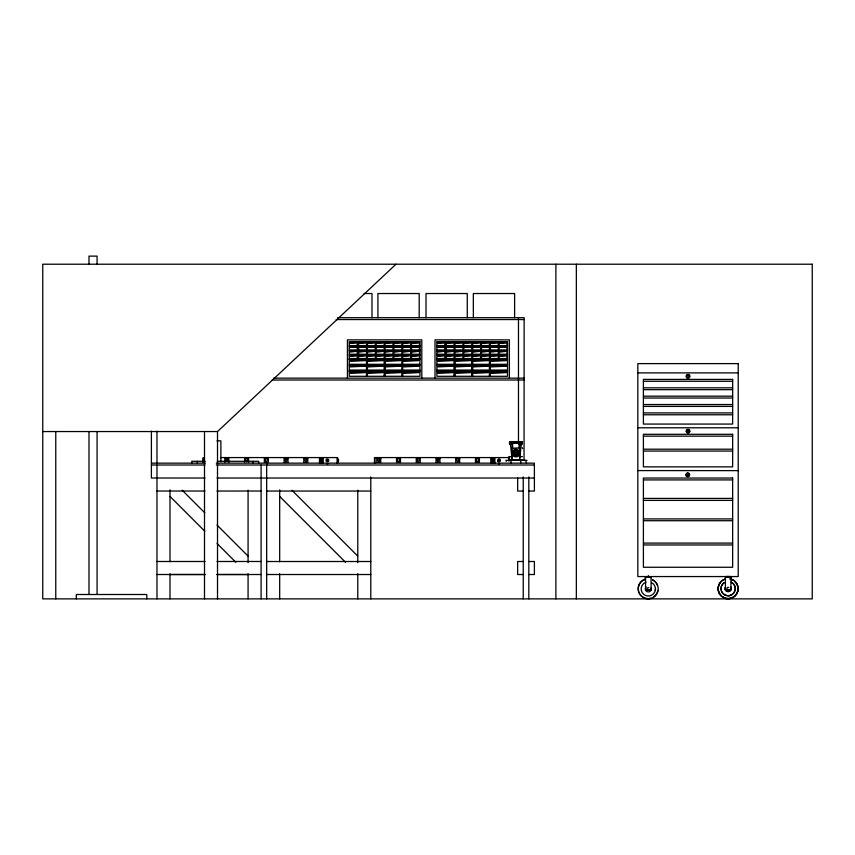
<?xml version="1.0" encoding="UTF-8"?>
<svg xmlns="http://www.w3.org/2000/svg" width="855" height="855" viewBox="0 0 855 855"><rect width="100%" height="100%" fill="white"/><g stroke="black" fill="none" stroke-linecap="round" stroke-linejoin="round"><path stroke-width="1.28" d="M506.171 461.294L506.598 460.556M519.594 459.905L521.454 442.708L510.296 442.708L512.156 459.905L519.594 459.905L519.594 443.574M321.341 461.465L320.433 461.593L321.213 461.379M521.454 442.762L510.296 442.719M492.833 461.647C491.796 459.808 492.566 463.314 492.854 461.144M327.893 460.653L327.23 459.808L327.091 460.866M520.802 460.396L520.642 463.154M512.22 442.238L512.626 441.832L511.696 442.644L510.766 441.832L509.516 442.324M509.516 443.542L510.702 444.098L509.516 443.168M509.89 444.098L510.702 443.168M513.15 442.238L513.556 441.832L512.626 442.644L511.75 441.779M518.141 441.779L517.275 442.644L516.345 441.832L515.415 442.644L514.539 441.779M519.071 441.779L518.205 442.644L517.328 441.779L516.345 442.644L515.415 441.832L514.486 442.644L513.609 441.779M518.729 442.238L522.234 442.324M521.86 441.779L520.994 442.644L520.118 441.779L519.135 442.644L518.205 441.832M521.518 442.238L522.234 442.153M522.234 443.724L521.048 443.168M42.75 431.551L217.512 431.551L396.004 264.216M327.893 463.805L326.973 463.838M499.544 463.805L498.625 463.838M364.006 293.532L371.989 293.532L371.989 317.697M337.543 317.697L524.136 317.697L524.051 460.482M336.207 319.556L524.136 319.556M349.289 342.278L357.187 342.278M366.485 342.278L358.587 342.278L358.587 345.58M367.415 342.278L375.313 342.278M376.243 342.278L384.152 342.278M385.081 342.278L392.979 342.278M393.909 342.278L401.807 342.278M402.737 342.278L410.646 342.278M411.576 342.278L419.474 342.278L419.474 345.58M436.873 342.278L444.771 342.278M454.069 342.278L446.171 342.278L446.171 345.58M454.999 342.278L462.897 342.278M463.827 342.278L471.736 342.278M472.665 342.278L480.563 342.278M481.493 342.278L489.391 342.278M490.321 342.278L498.23 342.278M499.16 342.278L507.058 342.278L507.058 345.58M349.289 345.58L357.187 345.58L357.187 341.722M419.944 345.58L411.576 345.58L411.576 341.722M436.873 345.58L444.771 345.58L444.771 341.722M507.528 345.58L499.16 345.58L499.16 341.722M357.187 346.51L349.289 346.51L357.187 346.606L357.187 349.909L349.289 349.909M366.485 346.51L358.117 346.51L358.117 349.909L366.485 349.909L366.485 346.51L358.587 346.606L358.587 349.909M367.415 346.51L375.313 346.51L375.313 349.909L367.415 349.909L367.415 346.51L375.313 346.606M376.243 346.51L384.152 346.51L384.152 349.909L376.243 349.909L376.243 346.51L384.152 346.606M385.081 346.51L392.979 346.51L392.979 349.909L385.081 349.909L385.081 346.51L392.979 346.606M393.909 346.51L401.807 346.51L401.807 349.909L393.909 349.909L393.909 346.51L401.807 346.606M402.737 346.51L410.646 346.51L410.646 349.909L402.737 349.909L402.737 346.51L410.646 346.606M419.944 349.909L411.576 349.909L411.576 346.51L419.944 346.51M444.771 346.51L436.873 346.51L444.771 346.606L444.771 349.909L436.873 349.909M454.069 346.51L445.701 346.51L445.701 349.909L454.069 349.909L454.069 346.51L446.171 346.606L446.171 349.909M454.999 346.51L462.897 346.51L462.897 349.909L454.999 349.909L454.999 346.51L462.897 346.606M463.827 346.51L471.736 346.51L471.736 349.909L463.827 349.909L463.827 346.51L471.736 346.606M472.665 346.51L480.563 346.51L480.563 349.909L472.665 349.909L472.665 346.51L480.563 346.606M481.493 346.51L489.391 346.51L489.391 349.909L481.493 349.909L481.493 346.51L489.391 346.606M490.321 346.51L498.23 346.51L498.23 349.909L490.321 349.909L490.321 346.51L498.23 346.606M507.528 349.909L499.16 349.909L499.16 346.51L507.528 346.51M411.576 346.606L419.474 346.606L419.474 349.909M499.16 346.606L507.058 346.606L507.058 349.909M349.289 350.935L357.187 350.839L357.187 354.237L349.289 354.237M366.485 350.935L358.117 350.839L358.117 354.237L366.485 354.237L366.485 350.839M375.313 350.935L367.415 350.839L367.415 354.237L375.313 354.237L375.313 350.839M384.152 350.935L376.243 350.839L376.243 354.237L384.152 354.237L384.152 350.839M385.081 350.935L392.979 350.839L392.979 354.237L385.081 354.237L385.081 350.839M393.909 350.935L401.807 350.839L401.807 354.237L393.909 354.237L393.909 350.839M410.646 350.935L402.737 350.839L402.737 354.237L410.646 354.237L410.646 350.839M411.576 350.935L419.944 350.839M436.873 350.935L444.771 350.839L444.771 354.237L436.873 354.237M454.069 350.935L445.701 350.839L445.701 354.237L454.069 354.237L454.069 350.839M462.897 350.935L454.999 350.839L454.999 354.237L462.897 354.237L462.897 350.839M471.736 350.935L463.827 350.839L463.827 354.237L471.736 354.237L471.736 350.839M480.563 350.935L472.665 350.839L472.665 354.237L480.563 354.237L480.563 350.839M481.493 350.935L489.391 350.839L489.391 354.237L481.493 354.237L481.493 350.839M498.23 350.935L490.321 350.839L490.321 354.237L498.23 354.237L498.23 350.839M507.528 350.839L499.16 350.839L499.16 354.237L507.528 354.237M419.944 354.237L411.576 354.237L411.576 350.839M349.289 355.22L357.187 355.167L357.187 358.523L349.289 358.523M419.944 355.167L411.576 355.22L411.576 358.523L419.944 358.523M436.873 355.167L444.771 355.22L444.771 358.523L436.873 358.523M507.528 355.167L499.16 355.22L499.16 358.523L507.528 358.523M349.289 359.453L366.485 359.453L366.485 364.294L349.289 364.294M419.944 359.453L402.737 359.453L402.737 364.294L419.944 364.294M436.873 359.453L454.069 359.453L454.069 364.294L436.873 364.294M507.528 359.453L490.321 359.453L490.321 364.294L507.528 364.294M349.289 359.592L366.485 359.592M384.152 359.592L366.955 359.592L366.955 364.294L384.152 364.294L384.152 359.453L367.415 359.453L367.415 364.294M401.807 359.592L384.611 359.592L384.611 364.294L401.807 364.294L401.807 359.453L385.081 359.453L385.081 364.294M402.737 359.592L419.944 359.592M436.873 359.592L454.069 359.592M471.736 359.592L454.539 359.592L454.539 364.294L471.736 364.294L471.736 359.453L454.999 359.453L454.999 364.294M489.391 359.592L472.195 359.592L472.195 364.294L489.391 364.294L489.391 359.453L472.665 359.453L472.665 364.294M490.321 359.592L507.528 359.592M349.289 365.363L366.485 365.224L366.485 370.065L349.289 370.065M402.737 365.363L419.944 365.224M436.873 365.224L454.069 365.363M490.321 365.363L507.528 365.224M419.944 370.065L402.737 370.065L402.737 365.224M436.873 370.065L454.069 370.065L454.069 365.224M507.528 370.065L490.321 370.065L490.321 365.224M349.289 370.995L366.485 370.995L366.485 376.296M419.944 370.995L402.737 370.995L402.737 376.296M436.873 370.995L454.069 370.995L454.069 376.296M507.528 370.995L490.321 370.995L490.321 376.296M349.289 371.604L366.485 371.604M384.152 371.604L366.955 371.604L366.955 376.296M401.807 371.604L384.611 371.604L384.611 376.296M402.737 371.604L419.944 371.604M436.873 371.604L454.069 371.604M471.736 371.604L454.539 371.604L454.539 376.296M489.391 371.604L472.195 371.604L472.195 376.296M490.321 371.604L507.528 371.604M637.83 372.898L738.218 372.898M273.568 378.156L524.136 378.156M272.243 380.015L524.136 380.015M643.398 381.266L732.649 381.266M643.398 387.817L732.649 387.817M643.398 389.666L732.649 389.666M643.398 396.175L732.649 396.175M643.398 398.035L732.649 398.035M643.398 404.543L732.649 404.543M643.398 406.403L732.649 406.403M643.398 412.912L732.649 412.912M643.398 414.771L732.649 414.771M637.83 427.789L738.218 427.789M643.398 436.157L732.649 436.157M216.988 440.849L220.889 440.849L220.889 461.839M510.35 443.179L521.4 443.221M510.36 443.221L512.156 443.221M510.82 444.098L509.516 444.098L509.516 441.779L522.234 441.779L522.234 444.098L521.048 444.098L522.234 443.542M519.594 444.386L521.251 444.568L519.135 444.568M512.156 448.277L519.594 447.849M643.398 449.206L732.649 449.206M643.398 451.066L732.649 451.066M509.366 456.645L511.226 456.645M520.524 456.645L522.384 456.645M220.515 457.575L337.607 457.575L337.607 463.154M319.952 458.259L321.811 458.259M491.604 458.259L493.463 458.259M509.366 459.905L511.226 459.905M520.524 459.905L522.384 459.905M319.952 460.364L321.811 460.364M491.604 460.364L493.463 460.364M505.925 460.364L527.075 460.364M205.318 461.294L191.744 461.294L191.744 463.154M217.245 461.294L258.67 461.294L258.67 463.154M151.399 463.154L205.318 463.154M216.326 463.154L534.396 463.154L534.396 491.048L528.818 491.048M151.399 465.013L205.029 465.013M216.326 465.013L534.396 465.013M637.83 470.581L738.218 470.624M205.029 478.031L151.399 478.009L151.399 431.123M217.042 478.031L534.396 478.031M643.398 479.922L732.649 479.922M156.978 491.027L205.029 491.027M217.042 491.048L261.096 491.027M266.675 491.048L370.792 491.048M523.239 491.048L517.66 491.048L517.66 478.031M643.398 498.412L732.649 498.412M643.398 500.389L732.649 500.389M643.398 518.921L732.649 518.921M643.398 520.716L732.649 520.716M643.398 543.096L732.649 543.096M643.398 544.966L732.649 544.966M156.978 561.489L205.029 561.489M217.042 561.489L261.096 561.489M266.675 561.511L370.792 561.511M523.239 561.511L517.66 561.511L517.66 574.517L523.239 574.517M528.818 561.511L534.396 561.511L534.396 574.517L528.818 574.517M156.978 574.507L205.029 574.507M217.042 574.507L261.096 574.507M170.327 574.517L205.029 574.517M217.042 574.517L247.747 574.517M266.675 574.517L370.792 574.517M725.948 576.473L730.384 576.473M646.113 576.794L650.537 576.794M729.7 576.794L730.352 576.794M729.7 577.349L730.352 577.349M525.75 460.396L526.488 463.154M514.892 442.238L513.556 442.644L512.679 441.779M512.102 442.238L510.766 442.644L509.89 441.779M291.918 490.257L357.775 556.113M279.681 496.434L345.538 562.291M182.222 490.246L204.805 512.84M217.031 525.056L248.078 556.113M169.995 496.424L204.805 531.244M217.031 543.459L235.852 562.291M510.959 460.396L511.119 463.154M522.234 447.753L522.726 448.501M509.024 456.431L509.516 457.179M688.104 375.003L688.104 376.863M688.104 429.894L688.104 431.754M687.848 473.542L687.848 475.401M650.869 577.691L650.869 577.114L645.333 577.114L645.333 580.15M648.346 575.629L648.346 576.559M576.345 264.216L576.345 598.874M555.889 264.216L555.889 598.874M528.818 476.94L528.818 598.874M523.239 476.94L523.239 598.874M519.135 443.531L519.135 448.277M518.472 317.697L518.472 441.8M514.614 317.697L514.614 293.532L473.339 293.532L473.339 317.697M512.626 443.531L512.626 448.277M512.156 443.574L512.156 452.466A3.719 3.719 0 0 0 515.875 456.185A3.719 3.719 0 0 0 519.605 452.466M512.156 453.706L512.156 459.905M509.377 378.156L509.377 339.863L435.013 339.863L435.013 378.156M509.259 460.92L509.259 457.575L374.469 457.575L374.469 463.154M508.8 457.575L508.8 460.92M507.058 350.935L507.058 354.237M507.058 355.22L507.058 358.523M498.23 341.722L498.23 345.58L490.321 345.58L490.321 341.722M494.874 463.036L494.874 457.692L491.133 457.692L491.133 463.036M493.923 457.692L493.923 463.036M489.391 341.722L489.391 345.58L481.493 345.58L481.493 341.722M489.391 376.296L489.391 370.995L472.665 370.995L472.665 376.296M480.563 341.722L480.563 345.58L472.665 345.58L472.665 341.722M472.665 365.224L472.665 370.065M471.736 341.722L471.736 345.58L463.827 345.58L463.827 341.722M471.736 376.296L471.736 370.995L454.999 370.995L454.999 376.296M467.279 317.697L467.279 293.532L426.014 293.532L426.014 317.697M462.897 341.722L462.897 345.58L454.999 345.58L454.999 341.722M454.999 365.224L454.999 370.065M454.069 341.722L454.069 345.58L445.701 345.58L445.701 341.722M446.171 350.935L446.171 354.237M446.171 355.22L446.171 358.523M421.804 378.156L421.804 339.863L347.429 339.863L347.429 378.156M419.474 350.935L419.474 354.237M419.474 355.22L419.474 358.523M419.196 317.697L419.196 293.532L377.921 293.532L377.921 317.697M410.646 341.722L410.646 345.58L402.737 345.58L402.737 341.722M401.807 341.722L401.807 345.58L393.909 345.58L393.909 341.722M401.807 376.296L401.807 370.995L385.081 370.995L385.081 376.296M392.979 341.722L392.979 345.58L385.081 345.58L385.081 341.722M385.081 365.224L385.081 370.065M384.152 341.722L384.152 345.58L376.243 345.58L376.243 341.722M384.152 376.296L384.152 370.995L367.415 370.995L367.415 376.296M375.313 341.722L375.313 345.58L367.415 345.58L367.415 341.722M374.939 457.575L374.939 463.154M370.792 476.94L370.792 598.874M367.415 365.224L367.415 370.065M366.485 341.722L366.485 345.58L358.117 345.58L358.117 341.722M358.587 350.935L358.587 354.237M358.587 355.22L358.587 358.523M357.775 490.193L357.775 562.686M357.775 573.694L357.775 598.874M338.537 459.68L338.537 461.059M338.078 458.975L338.078 461.764M337.148 457.575L337.148 463.154M323.222 463.036L323.222 457.692L319.481 457.692L319.481 463.036M322.271 457.692L322.271 463.036M279.681 489.862L279.681 561.767M279.681 573.694L279.681 598.874M266.675 463.154L266.675 598.874M261.096 465.013L261.096 598.874M253.059 461.294L253.059 463.154M248.559 462.341L248.559 458.387L244.605 458.387L244.605 462.341M248.078 490.182L248.078 562.676M248.078 573.684L248.078 598.874M228.83 462.341L228.83 458.387L224.876 458.387L224.876 462.341M217.512 431.551L217.512 598.874M204.505 431.551L204.505 598.874M203.287 462.042L203.287 457.575L202.817 462.042M197.355 461.294L197.355 463.154M169.995 489.851L169.995 561.767M169.995 573.684L169.995 598.874M156.978 431.123L156.978 463.154M156.978 465.013L156.978 598.874M146.782 598.874L146.782 594.503L76.309 594.503L76.309 598.874M97.075 264.12L97.075 256.126L88.995 256.126L88.995 264.12M97.075 431.967L97.075 594.503M88.995 431.967L88.995 594.503M55.767 431.551L55.767 598.874M327.027 461.711A1.389 1.389 0 0 1 326.247 459.563A1.389 1.389 0 0 1 328.523 459.563A1.389 1.389 0 0 1 327.743 461.711M520.3 453.428A4.542 4.542 0 0 1 511.461 453.428M518.696 450.841A3.249 3.249 0 0 1 516.163 455.704A3.249 3.249 0 0 1 512.818 451.355A3.249 3.249 0 0 1 518.173 450.168M517.895 453.631A2.319 2.319 0 0 1 517.521 454.112M515.276 454.71A2.319 2.319 0 0 1 514.71 454.475M652.76 580A9.961 9.961 0 0 1 655.7 595.529A9.961 9.961 0 0 1 639.935 594.353A9.961 9.961 0 0 1 645.151 579.433M655.454 588.497A7.193 7.193 0 0 1 655.315 590.378M649.447 589.512A1.272 1.272 0 0 1 647.246 589.64M647.107 589.341A1.272 1.272 0 0 1 648.892 587.802M651.521 582.554A7.15 7.139 0 0 1 653.637 593.691A7.15 7.139 0 0 1 642.329 592.846A7.15 7.139 0 0 1 646.07 582.148M651.125 588.005A2.971 2.971 0 0 1 649.715 591.553A2.971 2.971 0 0 1 645.974 590.773A2.971 2.971 0 0 1 646.091 586.947M730.181 578.856A9.961 9.961 0 0 1 736.615 593.862A9.961 9.961 0 0 1 720.316 594.77A9.961 9.961 0 0 1 724.997 579.113A9.961 9.961 0 0 0 720.316 594.77A9.961 9.961 0 0 0 736.572 593.819A9.961 9.961 0 0 0 730.138 578.824M730.362 595.411A7.193 7.193 0 0 1 728.524 595.764M729.101 589.469A1.272 1.272 0 0 1 727.306 589.565M726.942 589.02A1.272 1.272 0 0 1 728.727 587.481M731.367 582.234A7.15 7.139 0 0 1 733.868 592.889A7.15 7.139 0 0 1 722.935 593.498A7.15 7.139 0 0 1 724.217 582.618A7.15 7.139 0 0 0 722.935 593.498A7.15 7.139 0 0 0 733.857 592.878A7.15 7.139 0 0 0 731.356 582.223M725.478 587.257A2.971 2.971 0 0 0 726.355 590.976A2.971 2.971 0 0 0 730.181 590.773A2.971 2.971 0 0 0 730.63 586.979A2.971 2.971 0 0 1 730.17 590.762A2.971 2.971 0 0 1 726.355 590.976A2.971 2.971 0 0 1 725.489 587.267M734.723 581.464A9.961 9.961 0 0 1 735.514 595.529A9.961 9.961 0 0 1 721.438 596.32A9.961 9.961 0 0 1 720.647 582.255M730.117 579.145A9.961 9.961 0 0 1 732.575 580M657.794 590.698A9.961 9.961 0 0 1 653.509 596.993M651.157 598.126A9.961 9.961 0 0 1 638.578 591.778A9.961 9.961 0 0 1 644.927 579.198M652.536 579.765A9.961 9.961 0 0 1 657.506 585.547M514.966 452.274C516.302 455.758 517.574 449.612 514.966 452.274M226.511 461.208L227.195 461.647L226.554 461.123M246.251 461.208L246.935 461.647L246.251 461.208M265.98 461.208L266.664 461.647L266.012 461.123M285.709 461.208L286.393 461.647L285.752 461.123M305.449 461.208L306.133 461.647L305.449 461.208M378.434 461.208L379.118 461.647L378.466 461.123M398.163 461.208L398.847 461.647L398.163 461.208M417.903 461.208L418.587 461.647L417.935 461.123M437.632 461.208L438.316 461.647L437.664 461.123M457.361 461.208L458.045 461.647L457.404 461.123M477.101 461.208L477.785 461.647L477.101 461.208M498.476 460.214C499.192 462.416 500.196 458.665 498.476 460.214M812.25 264.216L42.75 264.216L42.75 598.874L812.25 598.874L812.25 264.216M419.944 341.722L349.289 341.722L349.289 376.296L419.944 376.296L419.944 341.722M507.528 341.722L436.873 341.722L436.873 376.296L507.528 376.296L507.528 341.722M356.257 342.695L350.219 343.069L356.257 342.695M365.555 342.695L359.506 343.069L365.555 342.695M374.383 342.695L368.345 343.069L374.383 342.695M383.211 342.695L377.173 343.069L383.211 342.695M392.05 342.695L386 343.069L392.05 342.695M400.877 342.695L394.839 343.069L400.877 342.695M409.705 342.695L403.667 343.069L409.705 342.695M418.544 342.695L412.495 343.069L418.544 342.695M443.841 342.695L437.792 343.069L443.841 342.695M453.139 342.695L447.09 343.069L453.139 342.695M461.967 342.695L455.929 343.069L461.967 342.695M470.795 342.695L464.757 343.069L470.795 342.695M479.634 342.695L473.585 343.069L479.634 342.695M488.462 342.695L482.423 343.069L488.462 342.695M497.289 342.695L491.251 343.069L497.289 342.695M506.128 342.695L500.079 343.069L506.128 342.695M356.257 347.023L350.219 347.397L356.257 347.023M365.555 347.023L359.506 347.397L365.555 347.023M374.383 347.023L368.345 347.397L374.383 347.023M383.211 347.023L377.173 347.397L383.211 347.023M392.05 347.023L386 347.397L392.05 347.023M400.877 347.023L394.839 347.397L400.877 347.023M409.705 347.023L403.667 347.397L409.705 347.023M418.544 347.023L412.495 347.397L418.544 347.023M443.841 347.023L437.792 347.397L443.841 347.023M453.139 347.023L447.09 347.397L453.139 347.023M461.967 347.023L455.929 347.397L461.967 347.023M470.795 347.023L464.757 347.397L470.795 347.023M479.634 347.023L473.585 347.397L479.634 347.023M488.462 347.023L482.423 347.397L488.462 347.023M497.289 347.023L491.251 347.397L497.289 347.023M506.128 347.023L500.079 347.397L506.128 347.023M356.257 351.352L350.219 351.726L356.257 351.352M365.555 351.352L359.506 351.726L365.555 351.352M374.383 351.352L368.345 351.726L374.383 351.352M383.211 351.352L377.173 351.726L383.211 351.352M392.05 351.352L386 351.726L392.05 351.352M400.877 351.352L394.839 351.726L400.877 351.352M409.705 351.352L403.667 351.726L409.705 351.352M418.544 351.352L412.495 351.726L418.544 351.352M443.841 351.352L437.792 351.726L443.841 351.352M453.139 351.352L447.09 351.726L453.139 351.352M461.967 351.352L455.929 351.726L461.967 351.352M470.795 351.352L464.757 351.726L470.795 351.352M479.634 351.352L473.585 351.726L479.634 351.352M488.462 351.352L482.423 351.726L488.462 351.352M497.289 351.352L491.251 351.726L497.289 351.352M506.128 351.352L500.079 351.726L506.128 351.352M366.485 355.22L358.117 355.167L358.117 358.523L366.485 358.523L366.485 355.167M375.313 355.167L367.415 355.22L367.415 358.523L375.313 358.523L375.313 355.167M384.152 355.22L376.243 355.167L376.243 358.523L384.152 358.523L384.152 355.167M392.979 355.167L385.081 355.22L385.081 358.523L392.979 358.523L392.979 355.167M401.807 355.22L393.909 355.167L393.909 358.523L401.807 358.523L401.807 355.167M410.646 355.22L402.737 355.167L402.737 358.523L410.646 358.523L410.646 355.167M454.069 355.22L445.701 355.167L445.701 358.523L454.069 358.523L454.069 355.167M462.897 355.22L454.999 355.167L454.999 358.523L462.897 358.523L462.897 355.167M471.736 355.22L463.827 355.167L463.827 358.523L471.736 358.523L471.736 355.167M480.563 355.22L472.665 355.167L472.665 358.523L480.563 358.523L480.563 355.167M489.391 355.167L481.493 355.22L481.493 358.523L489.391 358.523L489.391 355.167M498.23 355.22L490.321 355.167L490.321 358.523L498.23 358.523L498.23 355.167M356.257 355.637L350.219 356.011L356.257 355.637M365.555 355.637L359.506 356.011L365.555 355.637M374.383 355.637L368.345 356.011L374.383 355.637M383.211 355.637L377.173 356.011L383.211 355.637M392.05 355.637L386 356.011L392.05 355.637M400.877 355.637L394.839 356.011L400.877 355.637M409.705 355.637L403.667 356.011L409.705 355.637M418.544 355.637L412.495 356.011L418.544 355.637M443.841 355.637L437.792 356.011L443.841 355.637M453.139 355.637L447.09 356.011L453.139 355.637M461.967 355.637L455.929 356.011L461.967 355.637M470.795 355.637L464.757 356.011L470.795 355.637M479.634 355.637L473.585 356.011L479.634 355.637M488.462 355.637L482.423 356.011L488.462 355.637M497.289 355.637L491.251 356.011L497.289 355.637M506.128 355.637L500.079 356.011L506.128 355.637M365.555 360.489L350.219 360.863L365.555 360.489M383.222 360.489L367.885 360.863L383.222 360.489M400.877 360.489L385.541 360.863L400.877 360.489M419.014 360.489L403.667 360.863L419.014 360.489M453.139 360.489L437.803 360.863L453.139 360.489M470.806 360.489L455.469 360.863L470.806 360.489M488.462 360.489L473.125 360.863L488.462 360.489M506.598 360.489L491.251 360.863L506.598 360.489M738.218 363.61L637.83 363.61L637.83 576.559L738.218 576.559L738.218 363.61M384.152 365.224L366.955 365.363L366.955 370.065L384.152 370.065L384.152 365.224M401.807 365.224L384.611 365.363L384.611 370.065L401.807 370.065L401.807 365.224M471.736 365.224L454.539 365.363L454.539 370.065L471.736 370.065L471.736 365.224M489.391 365.224L472.195 365.363L472.195 370.065L489.391 370.065L489.391 365.224M365.555 366.261L350.219 366.635L365.555 366.261M383.222 366.261L367.885 366.635L383.222 366.261M400.877 366.261L385.541 366.635L400.877 366.261M419.014 366.261L403.667 366.635L419.014 366.261M453.139 366.261L437.803 366.635L453.139 366.261M470.806 366.261L455.469 366.635L470.806 366.261M488.462 366.261L473.125 366.635L488.462 366.261M506.598 366.261L491.251 366.635L506.598 366.261M365.555 372.491L350.219 372.876L365.555 372.491M383.222 372.491L367.885 372.876L383.222 372.491M400.877 372.491L385.541 372.876L400.877 372.491M419.014 372.491L403.667 372.876L419.014 372.491M453.139 372.491L437.803 372.876L453.139 372.491M470.806 372.491L455.469 372.876L470.806 372.491M488.462 372.491L473.125 372.876L488.462 372.491M506.598 372.491L491.251 372.876L506.598 372.491M732.649 379.406L643.398 379.406L643.398 424.069L732.649 424.069L732.649 379.406M732.649 434.297L643.398 434.297L643.398 466.862L732.649 466.862L732.649 434.297M322.036 457.927L319.717 457.927L319.717 462.812L322.036 462.812L322.036 457.927M493.688 457.927L491.369 457.927L491.369 462.812L493.688 462.812L493.688 457.927M321.811 458.162L319.952 458.162L319.952 462.576L321.811 462.576L321.811 458.13M493.463 458.162L491.604 458.162L491.604 462.576L493.463 462.576L493.463 458.13M268.288 458.387L264.345 458.387L264.345 462.341L268.288 462.341L268.288 458.387M288.028 458.387L284.074 458.387L284.074 462.341L288.028 462.341L288.028 458.387M307.757 458.387L303.803 458.387L303.803 462.341L307.757 462.341L307.757 458.387M380.742 458.387L376.799 458.387L376.799 462.341L380.742 462.341L380.742 458.387M400.482 458.387L396.528 458.387L396.528 462.341L400.482 462.341L400.482 458.387M420.211 458.387L416.257 458.387L416.257 462.341L420.211 462.341L420.211 458.387M439.94 458.387L435.997 458.387L435.997 462.341L439.94 462.341L439.94 458.387M459.68 458.387L455.726 458.387L455.726 462.341L459.68 462.341L459.68 458.387M479.409 458.387L475.455 458.387L475.455 462.341L479.409 462.341L479.409 458.387M320.999 458.761L320.764 459.872L320.999 458.761M492.651 458.761L492.416 459.872L492.651 458.761M225.934 458.975L225.72 460.129L225.934 458.975M228.018 459.092L227.793 460.022L228.018 459.092M245.663 458.975L245.46 460.129L245.663 458.975M247.747 459.092L247.523 460.022L247.747 459.092M265.403 458.975L265.189 460.129L265.403 458.975M267.487 459.092L267.262 460.022L267.487 459.092M285.132 458.975L284.918 460.129L285.132 458.975M287.216 459.092L286.991 460.022L287.216 459.092M304.872 458.975L304.658 460.129L304.872 458.975M306.945 459.092L306.731 460.022L306.945 459.092M377.857 458.975L377.643 460.129L377.857 458.975M379.941 459.092L379.716 460.022L379.941 459.092M397.586 458.975L397.372 460.129L397.586 458.975M399.67 459.092L399.445 460.022L399.67 459.092M417.315 458.975L417.112 460.129L417.315 458.975M419.399 459.092L419.174 460.022L419.399 459.092M437.055 458.975L436.841 460.129L437.055 458.975M439.139 459.092L438.914 460.022L439.139 459.092M456.784 458.975L456.57 460.129L456.784 458.975M458.868 459.092L458.643 460.022L458.868 459.092M476.524 458.975L476.31 460.129L476.524 458.975M478.597 459.092L478.383 460.022L478.597 459.092M732.649 478.041L643.398 478.041L643.398 567.26L732.649 567.26L732.649 478.041M730.929 577.029L725.393 577.029L725.393 589.886L730.929 589.886L730.929 577.029M651.093 577.349L645.557 577.349L645.557 590.207L651.093 590.207L651.093 577.349M498.048 461.347A1.389 1.389 0 0 0 500.389 460.727A1.389 1.389 0 0 0 498.679 459.017A1.389 1.389 0 0 0 498.048 461.347M514.486 454.881A2.789 2.789 0 0 0 518.664 452.466A2.789 2.789 0 0 0 514.486 450.051A2.789 2.789 0 0 0 514.486 454.881M514.796 453.684A1.635 1.635 0 0 0 517.478 452.797A1.635 1.635 0 0 0 515.362 450.916A1.635 1.635 0 0 0 514.796 453.684M686.447 476.128A1.86 1.86 0 0 0 689.558 475.295A1.86 1.86 0 0 0 687.281 473.018A1.86 1.86 0 0 0 686.447 476.128M686.683 475.904A1.539 1.539 0 0 0 689.248 475.209A1.539 1.539 0 0 0 687.367 473.328A1.539 1.539 0 0 0 686.683 475.904M686.939 377.365A1.539 1.539 0 0 0 689.504 376.681A1.539 1.539 0 0 0 687.623 374.8A1.539 1.539 0 0 0 686.939 377.365M687.099 377.889A1.86 1.86 0 0 0 689.889 376.275A1.86 1.86 0 0 0 687.099 374.672A1.86 1.86 0 0 0 687.099 377.889M686.939 432.245A1.539 1.539 0 0 0 689.504 431.561A1.539 1.539 0 0 0 687.623 429.68A1.539 1.539 0 0 0 686.939 432.245M686.715 432.48A1.86 1.86 0 0 0 689.825 431.647A1.86 1.86 0 0 0 687.548 429.37A1.86 1.86 0 0 0 686.715 432.48"/></g></svg>
